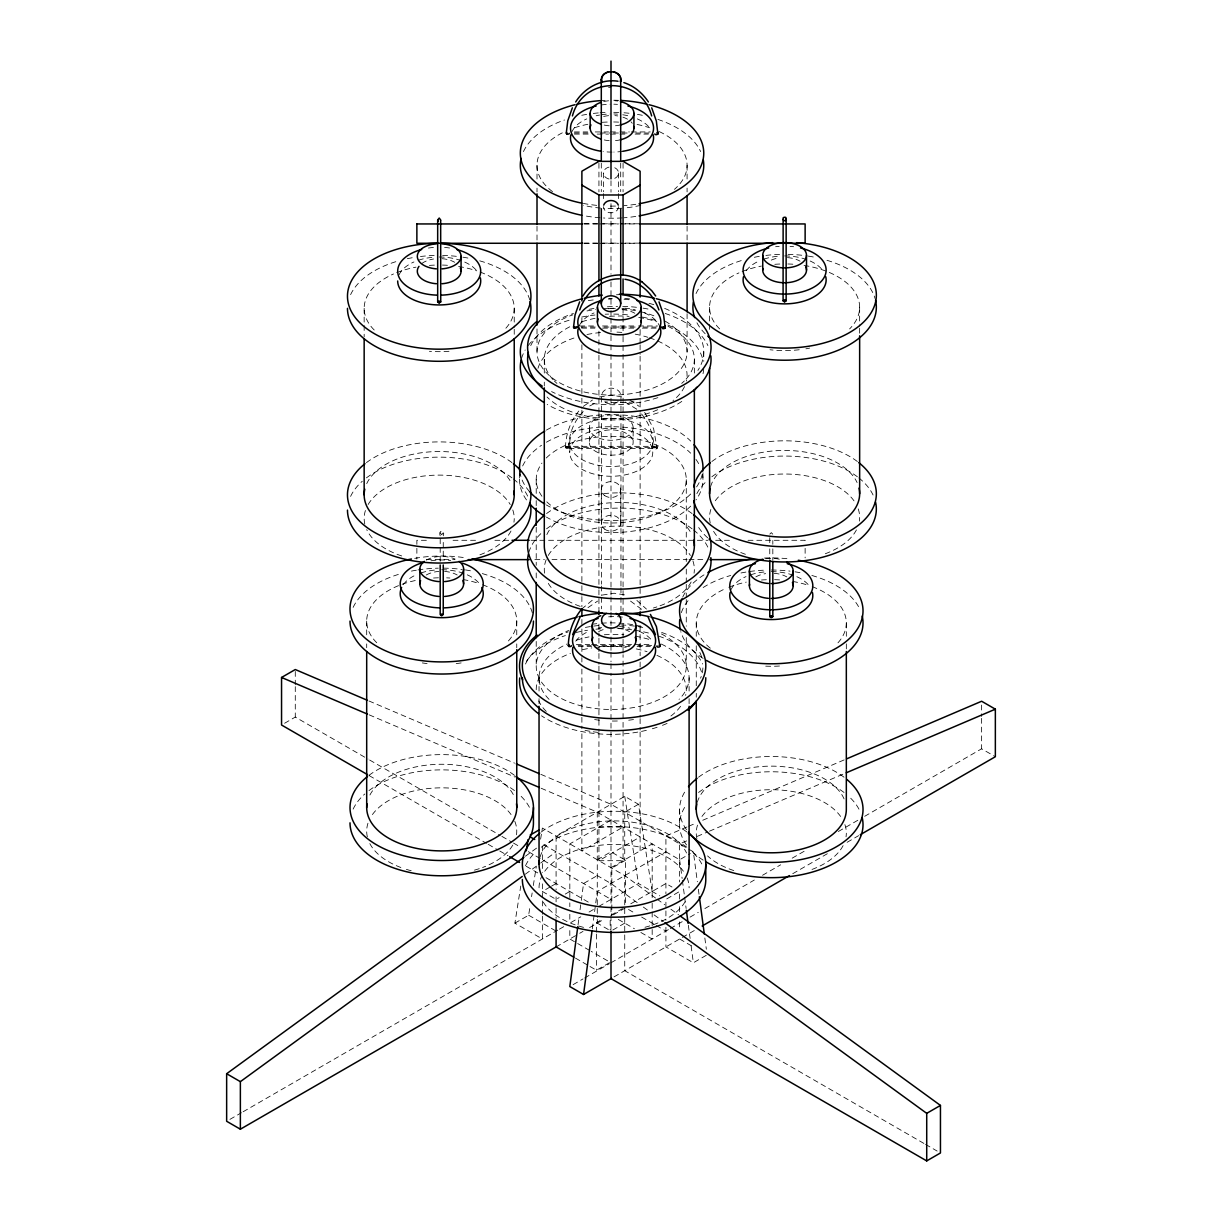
<?xml version="1.0" encoding="UTF-8"?>
<svg xmlns="http://www.w3.org/2000/svg" width="1222" height="1222" viewBox="0 0 1222 1222"><rect width="100%" height="100%" fill="white"/><g stroke="black" fill="none" stroke-linecap="round" stroke-linejoin="round"><path stroke-width="0.75" stroke-dasharray="5 3.75" d="M565.481 447.527C565.755 434.329 570.414 421.208 578.846 411.035M568.52 447.756C568.78 434.177 574.004 420.551 584.101 410.684M440.195 535.801C437.766 529.661 445.679 529.676 443.25 535.801M440.195 532.777L441.722 534.778L443.25 532.777M578.052 924.733L579.06 917.233M580.053 909.748L581.046 902.248M581.305 900.385L583.551 883.521L597.268 875.594M592.288 928.903L597.268 891.449L665.914 851.826M542.369 916.164L542.369 939L514.905 923.145L520.755 886.042M514.905 923.145L528.637 915.217L530.104 905.945M531.555 896.673L532.15 892.961M533.311 885.538L536.229 866.994M540.613 839.178L542.369 828.042L624.732 875.594L655.527 898.017M769.814 534.136L771.296 532.655L772.762 534.167M581.672 609.091L593.907 598.887M583.352 406.376L592.426 400.052M587.965 607.639L597.604 601.102M589.737 405.979L597.451 401.977M525.429 856.225L539.284 846.128M525.292 874.234L539.146 864.153M540.689 863.022L556.086 851.826M284.604 723.256L295.281 717.085L368.005 759.076M652.181 891.449L638.449 804.275L624.732 796.347L556.086 835.97L556.086 889.86M611 820.115L569.819 843.898L569.819 900.95M638.449 804.275L624.732 812.187L624.732 859.738M549.992 887.035L542.369 891.449L556.086 899.377L559.141 897.605M551.519 886.164L556.086 883.521M597.268 859.738L611 851.826L625.557 860.227L625.557 903.975M598.933 732.895L598.933 860.7L640.114 836.933M565.251 894.092L569.819 891.449M611 867.666L652.181 843.898L652.181 899.056M625.557 860.227L611.825 868.139L611.825 915.69M229.935 1119.367L241.467 1112.723M243.117 1111.76L557.736 930.125M559.386 929.163L564.335 926.322M570.918 922.518L580.801 916.806M589.035 912.055L593.984 909.199M598.795 906.418L638.449 883.521L659.804 895.848M541.147 788.236L597.268 812.187L679.631 859.738L690.308 853.582M596.443 932.187L596.443 922.671L602.553 919.143M556.086 946.928L578.052 934.234M579.702 933.287L583.001 931.393M589.584 927.59L603.378 919.616M611 915.217L622.533 908.557M630.766 903.806L665.914 883.521L672.008 887.035M613.352 914.82L625.557 907.778L635.241 913.369M624.732 923.145L611 931.072L611 673.246M589.997 966.495L596.443 970.222L610.175 962.294L591.234 951.358M573.118 984.642L583.001 978.944M584.651 977.982L609.35 963.715M611 962.768L668.648 929.484M670.298 928.537L683.48 920.93M690.063 917.126L698.297 912.36M704.895 908.557L754.31 880.039M762.543 875.273L780.659 864.809M792.192 858.165L805.374 850.558M838.323 831.525L858.088 820.115M864.672 816.311L981.633 748.796L995.35 756.724M614.055 976.867L680.73 938.359M682.38 937.411L695.562 929.805M792.742 873.699L827.34 853.72M847.106 842.309L858.638 835.649M665.914 927.269L665.914 946.928L693.363 962.768L707.095 954.84M686.963 826.989L665.914 835.97L665.914 893.664M688.704 826.24L695.73 823.246M702.742 820.252L844.814 759.626M686.657 840.904L679.631 843.898L679.631 881.933M697.182 836.413L707.691 831.922M709.447 831.174L844.509 773.541M599.422 397.013L611.244 395.18L623.067 397.013M602.247 595.068L614.07 593.235L625.893 595.068M608.495 87.22L611 87.48M574.386 131.945L587.66 131.945M595.251 131.945L608.525 131.945M610.42 131.945L618.011 131.945M619.905 131.945L629.391 131.945M631.285 131.945L650.257 131.945M574.264 133.015L589.187 133.015M600.384 133.015L609.717 133.015M613.444 133.015L628.383 133.015M635.852 133.015L648.913 133.015M574.386 134.084L589.554 134.084M597.146 134.084L608.525 134.084M610.42 134.084L618.011 134.084M619.905 134.084L627.497 134.084M635.089 134.084L648.363 134.084M583.765 223.794L600.674 223.794M602.553 223.794L623.205 223.794M625.084 223.794L640.114 223.794M584.36 223.947L597.68 223.947M599.574 223.947L618.607 223.947M620.516 223.947L637.64 223.947M583.765 243.132L600.674 243.132M602.553 243.132L623.205 243.132M625.084 243.132L640.114 243.132M584.36 243.27L597.68 243.27M599.574 243.27L618.607 243.27M620.516 243.27L637.64 243.27M579.763 325.984L594.931 325.984M602.522 325.984L636.677 325.984M638.571 325.984L657.543 325.984M581.535 327.053L596.473 327.053M603.928 327.053L635.669 327.053M643.123 327.053L656.199 327.053M581.657 328.122L594.931 328.122M602.522 328.122L634.768 328.122M642.36 328.122L657.543 328.122M566 447.405L655.588 447.405M426.386 540.292L416.87 540.292L416.87 544.355M453.041 540.292L477.771 540.292M494.91 540.292L510.124 540.292M531.066 540.292L708.057 540.292M715.68 540.292L730.909 540.292M748.032 540.292L805.13 540.292L805.13 542.507M426.386 559.63L454.935 559.63M534.869 559.63L544.386 559.63M552.008 559.63L687.131 559.63M689.025 559.63L704.254 559.63M576.402 644.391L589.691 644.391M591.585 644.391L633.317 644.391M635.211 644.391L652.288 644.391M578.159 645.46L591.219 645.46M593.082 645.46L630.415 645.46M637.884 645.46L652.808 645.46M578.312 646.53L591.585 646.53M599.177 646.53L629.529 646.53M637.105 646.53L650.394 646.53M598.933 827.08L623.067 827.08L581.886 850.863L581.886 730.114M598.933 860.7L623.067 860.7L623.067 654.687M625.053 401.977L637.349 409.584M368.952 700.97L514.523 763.108M540.842 774.336L611 804.275L687.253 848.297M369.258 714.885L514.829 777.009M688.78 849.183L693.363 851.826L697.35 881.795M369.67 760.038L500.256 835.436M501.906 836.383L511.819 842.111M513.469 843.058L520.083 846.877M528.347 851.658L611 899.377M641.687 917.096L654.61 924.55M656.229 925.482L665.914 931.072M679.631 939L692.553 946.454M369.166 775.603L486.524 843.348M488.174 844.31L498.087 850.038M499.752 850.986L508.016 855.767M526.193 866.261L537.772 872.936M546.035 877.717L589.004 902.523M618.256 919.418L634.417 928.751M640.878 932.478L652.181 939L652.181 900.95M596.443 922.671L609.473 930.186M528.637 915.217L556.086 931.072M589.584 950.411L569.819 939L569.819 929.484M923.908 1143.425L624.732 970.696L624.732 875.594M925.573 1144.388L937.137 1151.063M575.47 958.109L588.378 965.563M630.063 400.052L639.152 406.376M630.537 601.102L642.283 609.824M657.069 899.132L664.768 904.738M670.924 909.229L678.622 914.835M637.181 902.584L611 883.521L542.369 843.898L542.369 872.432M643.337 907.06L647.966 910.421M654.121 914.911L663.363 921.632M636.906 600.445L646.469 609.091M644.636 412.364L653.587 428.555L657.054 448.062A1.528 0.886 -6.6 0 1 654.763 448.993A1.528 0.886 -6.6 0 1 654.763 447.466A1.528 0.886 -6.6 0 1 657.054 448.062M641.565 413.953C649.661 423.881 653.846 435.857 653.999 448.291M624.732 796.347L638.449 883.521M698.358 889.28L699.106 894.901M704.834 937.992L706.347 949.219M679.631 859.738L682.136 878.481M682.38 880.344L684.381 895.329M684.625 897.208L686.122 908.45M688.368 925.314L690.109 938.42M691.117 945.92L693.363 962.768M981.633 705.048L981.633 716.459M981.633 718.353L981.633 748.796M859.646 307.257L859.646 326.289M859.646 328.199L859.646 333.911M846.327 622.96L846.327 636.28M846.327 643.902L846.327 649.6M805.13 548.327L805.13 557.889M772.823 540.475L772.823 544.264M772.823 548.892L772.823 560.287M769.768 537.68L769.768 544.264M769.768 548.892L769.768 559.019M709.585 307.257L709.585 322.486M709.585 324.395L709.585 330.108M703.75 351.783L703.75 361.3M702.956 472.746L702.956 479.666M696.265 622.96L696.265 636.28M696.265 645.796L696.265 685.771M696.265 693.378L696.265 697.182M694.356 359.314L694.356 374.528M689.101 677.721L689.101 691.041M689.101 698.648L689.101 704.361M687.085 165.276L687.085 180.505M687.085 188.112L687.085 191.915M687.085 226.177L687.085 241.406M687.085 313.718L687.085 351.783M686.275 479.666L686.275 561.494M686.275 569.116L686.275 582.436M686.275 584.33L686.275 597.665M686.275 599.559L686.275 626.199M686.275 637.624L686.275 666.173M679.585 809.468L679.585 824.713M679.631 899.056L679.631 891.449L665.914 899.377L665.914 920.288M679.631 906.663L679.631 914.27M679.631 921.877L679.631 929.484M652.762 442.532A41.517 23.966 0 0 1 590.486 463.275A41.517 23.966 0 0 1 590.486 421.773A41.517 23.966 0 0 1 652.762 442.532L652.762 452.293A41.517 23.966 0 0 1 590.486 473.051A41.517 23.966 0 0 1 590.486 431.534A41.517 23.966 0 0 1 652.762 452.293M640.114 329.528L640.114 343.458M640.114 344.787L640.114 354.334M640.114 356.244L640.114 400.113M640.114 402.023L640.114 412.135M640.114 413.464L640.114 598.49M640.114 600.399L640.114 609.931M640.114 625.771L640.114 655.71M640.114 662.019L640.114 669.641M640.114 671.55L640.114 717.329M640.114 718.658L640.114 730.114M640.114 732.024L640.114 850.863M633.133 427.654A21.874 12.632 0 0 1 600.308 438.591A21.874 12.632 0 0 1 600.308 416.717A21.874 12.632 0 0 1 633.133 427.654L633.133 442.532A21.874 12.632 0 0 1 600.308 453.469A21.874 12.632 0 0 1 600.308 431.58A21.874 12.632 0 0 1 633.133 442.532M623.067 163.274L623.067 191.885M623.067 308.234L623.067 336.142M623.067 336.844L623.067 611.535M623.067 624.167L623.067 638.235M623.067 639.427L623.067 653.495M620.959 586.025L620.959 396.065A9.7 7.928 0 0 0 611.244 388.138A9.7 7.928 0 0 0 601.545 396.065L601.545 584.116M620.959 587.919L620.959 595.526M620.959 597.421L620.959 610.725M620.7 163.137L620.7 191.64M620.7 489.258L620.7 522.879M618.867 326.167L618.867 327.924M618.546 173.066L618.546 191.747M618.546 193.611L618.546 199.217M613.612 644.59L613.612 646.346M611 180.734L611 192.175M611 203.631L611 274.263M611 281.9L611 308.631M611 310.541L611 316.269M611 318.178L611 342.985M611 344.894L611 352.532M611 354.441L611 396.447M611 398.357L611 594.977M611 596.886L611 610.252M611 612.161L611 625.527M611 627.436L611 635.073M611 636.983L611 650.348M611 652.258L611 661.789M611 663.699L611 671.336M610.786 446.534L610.786 448.291M610.175 920.456L610.175 929.957M609.045 167.109A7.546 6.156 0 0 0 603.454 173.066L603.454 191.747M603.454 193.611L603.454 199.217M601.545 586.025L601.545 595.526M601.545 597.421L601.545 608.816M601.3 163.137L601.3 191.64M601.3 489.869L601.3 523.49M598.933 163.274L598.933 191.885M598.933 331.131L598.933 354.013M598.933 355.22L598.933 412.44M598.933 413.158L598.933 588.637M598.933 589.844L598.933 609.625M598.933 624.167L598.933 636.326M598.933 638.235L598.933 651.586M598.933 653.495L598.933 664.233M598.933 666.143L598.933 719.544M598.933 720.262L598.933 731.703M597.268 812.187L597.268 917.432M597.268 919.341L597.268 923.145M596.443 934.082L596.443 970.222M589.371 427.654L589.371 442.532M581.886 318.087L581.886 327.618M581.886 344.787L581.886 396.875M581.886 398.204L581.886 408.316M581.886 410.225L581.886 585.139M581.886 585.72L581.886 595.251M581.886 596.58L581.886 606.692M581.886 619.478L581.886 627.68M581.886 629.009L581.886 656.29M581.886 657.619L581.886 662.019M581.886 669.076L581.886 715.42M581.886 717.329L581.886 728.77M569.727 442.532L569.727 452.293M569.819 902.859L569.819 906.663M569.819 914.27L569.819 921.877M556.086 896.841L556.086 906.984M556.086 908.252L556.086 918.394M544.294 359.314L544.294 374.528M544.294 382.15L544.294 385.953M542.369 883.842L542.369 899.056M542.369 900.95L542.369 914.27M539.039 677.721L539.039 691.041M539.039 698.648L539.039 704.361M537.008 165.276L537.008 180.505M537.008 188.112L537.008 191.915M537.008 226.177L537.008 241.406M537.008 328.947L537.008 351.783M536.214 479.666L536.214 498.698M536.214 500.608L536.214 506.305M536.214 527.247L536.214 565.312M536.214 572.919L536.214 578.632M536.214 641.428L536.214 666.173M519.533 472.746L519.533 479.666M516.753 621.082L516.753 636.295M516.753 643.918L516.753 647.721M514.233 308.341L514.233 327.374M514.233 329.283L514.233 336.89M443.25 542.385L443.25 558.637M440.195 538.719L440.195 563.342M416.87 548.327L416.87 559.065M366.692 621.082L366.692 636.295M366.692 643.918L366.692 647.721M364.156 308.341L364.156 323.57M364.156 325.48L364.156 336.89M295.281 671.443L295.281 684.763M295.281 686.657L295.281 717.085M618.118 401.656A9.7 7.928 0 0 1 604.386 401.656M618.546 206.686A7.546 6.156 0 0 1 611 212.857A7.546 6.156 0 0 1 603.454 206.686M614.773 167.72A7.546 6.156 0 0 1 614.773 178.397M609.045 179.023A7.546 6.156 0 0 1 603.454 173.066M514.798 821.321A75.031 43.32 0 0 1 516.478 834.932M512.782 845.089A75.031 43.32 0 0 1 482.598 867.498M479.238 868.674A75.031 43.32 0 0 1 472.242 870.736M411.203 870.736A75.031 43.32 0 0 1 404.207 868.674M400.862 867.498A75.031 43.32 0 0 1 369.243 842.37M367.333 836.81A75.031 43.32 0 0 1 368.127 822.712M372.405 814.585A75.031 43.32 0 0 1 441.722 787.839A75.031 43.32 0 0 1 511.056 814.585M482.598 584.742A75.031 43.32 0 0 1 506.702 642.741M461.152 662.92A75.031 43.32 0 0 1 454.752 663.745M427.089 663.561A75.031 43.32 0 0 1 422.308 662.92M376.743 642.741A75.031 43.32 0 0 1 416.671 580.236M433.55 578.021A75.031 43.32 0 0 1 438.454 577.792M446.641 577.853A75.031 43.32 0 0 1 449.895 578.021M463.031 579.534A75.031 43.32 0 0 1 479.238 583.566M369.915 795.003A75.031 43.32 0 0 1 442.96 764.269A75.031 43.32 0 0 1 514.202 796.362M353.143 809.117A91.711 52.943 0 0 1 364.813 793.979M368.968 790.588A91.711 52.943 0 0 1 514.493 790.588M521.152 796.347A91.711 52.943 0 0 1 530.317 809.117M353.143 607.38A91.711 52.943 0 0 1 399.38 574.111M411.432 571.102A91.711 52.943 0 0 1 416.335 570.2M417.985 569.926A91.711 52.943 0 0 1 438.301 568.169M443.433 568.138A91.711 52.943 0 0 1 462.13 569.452M465.46 569.926A91.711 52.943 0 0 1 472.013 571.102M482.293 573.592A91.711 52.943 0 0 1 532.655 614.162M403.367 584.544A41.517 23.966 0 0 1 416.458 574.691M420.964 572.95A41.517 23.966 0 0 1 436.315 569.941M441.722 569.742A41.517 23.966 0 0 1 480.078 584.544M368.968 775.344A91.711 52.943 0 0 1 514.493 775.344M426.249 574.997A21.874 12.632 0 0 1 438.866 571.407M444.579 571.407A21.874 12.632 0 0 1 457.196 574.997M426.249 560.134A21.874 12.632 0 0 1 455.042 559.034M430.984 560.791A41.517 23.966 0 0 1 450.719 560.531M414.701 558.362A91.711 52.943 0 0 1 463.81 557.568M843.104 845.624A75.031 43.32 0 0 1 808.811 870.568M733.78 870.568A75.031 43.32 0 0 1 727.182 868.094M725.608 867.406A75.031 43.32 0 0 1 707.569 855.919M696.907 838.704A75.031 43.32 0 0 1 698.22 823.2M701.963 816.464A75.031 43.32 0 0 1 771.296 789.718A75.031 43.32 0 0 1 840.614 816.464M844.891 824.59A75.031 43.32 0 0 1 846.036 836.826M703.139 860.135A91.711 52.943 0 0 1 691.866 851.184M686.565 844.967A91.711 52.943 0 0 1 686.565 804.443M698.526 792.482A91.711 52.943 0 0 1 844.051 792.482M850.726 798.241A91.711 52.943 0 0 1 859.876 811.011M686.565 829.723A91.711 52.943 0 0 1 686.565 789.198M698.526 777.223A91.711 52.943 0 0 1 844.051 777.223M703.139 658.398A91.711 52.943 0 0 1 680.807 631.591M681.341 612.634A91.711 52.943 0 0 1 689.575 598.917M703.139 587.538A91.711 52.943 0 0 1 730.725 575.47M741.006 572.981A91.711 52.943 0 0 1 766.148 570.094M771.296 570.017A91.711 52.943 0 0 1 790.023 571.132M795.033 571.82A91.711 52.943 0 0 1 801.586 572.981M811.851 575.47A91.711 52.943 0 0 1 859.876 609.259M812.156 586.636A75.031 43.32 0 0 1 836.276 644.62M779.468 666.021A75.031 43.32 0 0 1 763.124 666.021M710.303 648.195A75.031 43.32 0 0 1 725.608 588.592M728.786 587.263A75.031 43.32 0 0 1 746.245 582.13M761.505 580.007A75.031 43.32 0 0 1 766.377 579.732M774.565 579.686A75.031 43.32 0 0 1 781.087 580.007M792.604 581.428A75.031 43.32 0 0 1 808.811 585.445M697.258 802.411A75.031 43.32 0 0 1 770.059 766.148A75.031 43.32 0 0 1 844.891 801.006M731.199 589.386A41.517 23.966 0 0 1 746.016 576.585M750.537 574.844A41.517 23.966 0 0 1 765.873 571.835M771.296 571.621A41.517 23.966 0 0 1 809.651 586.423M755.822 576.891A21.874 12.632 0 0 1 765.629 573.622M774.152 573.301A21.874 12.632 0 0 1 786.769 576.891M765.629 558.744A21.874 12.632 0 0 1 779.667 559.279M682.701 597.13A91.711 52.943 0 0 1 706.438 573.393M764.437 558.042A91.711 52.943 0 0 1 790.023 559.004M685.13 901.729A75.031 43.32 0 0 1 644.59 927.376M583.551 927.376A75.031 43.32 0 0 1 543.026 901.729M539.039 887.798A75.031 43.32 0 0 1 541.59 876.586M544.752 871.225A75.031 43.32 0 0 1 614.07 844.478A75.031 43.32 0 0 1 683.388 871.225M687.146 877.961A75.031 43.32 0 0 1 689.101 887.798M525.491 865.756A91.711 52.943 0 0 1 534.64 852.987M541.315 847.228A91.711 52.943 0 0 1 686.84 847.228M693.5 852.987A91.711 52.943 0 0 1 702.665 865.756M541.315 831.983A91.711 52.943 0 0 1 686.84 831.983M525.491 664.02A91.711 52.943 0 0 1 568.215 631.866M585.399 627.421A91.711 52.943 0 0 1 590.333 626.581M593.663 626.092A91.711 52.943 0 0 1 600.399 625.359M620.929 624.916A91.711 52.943 0 0 1 634.478 626.092M637.808 626.581A91.711 52.943 0 0 1 642.741 627.421M661.652 632.446A91.711 52.943 0 0 1 702.665 664.02M608.648 616.82A41.517 23.966 0 0 1 624.824 617.431M540.032 857.172A75.031 43.32 0 0 1 610.389 820.955A75.031 43.32 0 0 1 686.55 853.002M661.285 644.055A75.031 43.32 0 0 1 679.05 699.381M633.485 719.559A75.031 43.32 0 0 1 628.704 720.201M617.339 720.995A75.031 43.32 0 0 1 610.801 720.995M599.437 720.201A75.031 43.32 0 0 1 594.656 719.559M549.09 699.381A75.031 43.32 0 0 1 566.855 644.055M576.555 640.206A75.031 43.32 0 0 1 589.019 636.891M604.279 634.768A75.031 43.32 0 0 1 623.862 634.768M635.379 636.188A75.031 43.32 0 0 1 651.586 640.206M575.715 641.183A41.517 23.966 0 0 1 588.805 631.331M598.184 628.2A41.517 23.966 0 0 1 601.591 627.497M619.493 626.581A41.517 23.966 0 0 1 629.956 628.2M639.35 631.331A41.517 23.966 0 0 1 652.426 641.183M598.597 631.652A21.874 12.632 0 0 1 603.133 629.635M616.927 628.047A21.874 12.632 0 0 1 629.544 631.652M680.578 706.331A75.031 43.32 0 0 1 670.771 716.123M598.215 732.406A75.031 43.32 0 0 1 591.83 731.596M589.936 731.291A75.031 43.32 0 0 1 584.36 730.191M546.265 711.403A75.031 43.32 0 0 1 538.765 700.954M536.214 689.743A75.031 43.32 0 0 1 570.384 653.419M582.527 649.722A75.031 43.32 0 0 1 591.83 647.904M595.007 647.461A75.031 43.32 0 0 1 629.086 647.675M636.295 648.913A75.031 43.32 0 0 1 647.049 651.677M656.932 655.374A75.031 43.32 0 0 1 685.634 695.41M667.075 723.424A91.711 52.943 0 0 1 660.522 726.067M657.1 727.273A91.711 52.943 0 0 1 650.012 729.412M646.346 730.328A91.711 52.943 0 0 1 541.514 715.802M526.514 661.148A91.711 52.943 0 0 1 565.389 635.562M576.158 632.492A91.711 52.943 0 0 1 587.507 630.262M595.893 629.208A91.711 52.943 0 0 1 602.675 628.688M618.103 628.612A91.711 52.943 0 0 1 631.652 629.788M634.982 630.262A91.711 52.943 0 0 1 650.012 633.424M658.826 636.143A91.711 52.943 0 0 1 702.176 674.498M702.513 474.472A91.711 52.943 0 0 1 695.975 499.935M690.674 506.137A91.711 52.943 0 0 1 546.402 517.105M526.514 499.935A91.711 52.943 0 0 1 520.312 472.761M522.665 465.964A91.711 52.943 0 0 1 541.514 445.282M546.402 442.227A91.711 52.943 0 0 1 690.674 453.194M695.975 459.411A91.711 52.943 0 0 1 699.839 465.964M661.453 633.974A75.031 43.32 0 0 1 662.904 697.594A75.031 43.32 0 0 1 552.94 693.424A75.031 43.32 0 0 1 568.749 630.46M591.83 624.32A75.031 43.32 0 0 1 598.215 623.51M601.453 623.22A75.031 43.32 0 0 1 643.551 627.069M546.265 458.006A75.031 43.32 0 0 1 659.483 446.488A75.031 43.32 0 0 1 659.483 512.858A75.031 43.32 0 0 1 546.265 501.326M541.926 496.239A75.031 43.32 0 0 1 541.926 463.092M702.176 474.457A91.711 52.943 0 0 1 695.975 487.807M690.674 494.024A91.711 52.943 0 0 1 546.402 504.992M529.538 491.58A91.711 52.943 0 0 1 520.312 474.457M546.402 430.098A91.711 52.943 0 0 1 690.674 441.066M702.91 667.899A91.711 52.943 0 0 1 700.573 678.195M699.839 652.456A91.711 52.943 0 0 1 702.176 659.254M692.92 560.944A75.031 43.32 0 0 1 694.065 573.164M691.133 581.962A75.031 43.32 0 0 1 658.521 606.326M656.84 606.906A75.031 43.32 0 0 1 653.388 607.991M580.114 606.326A75.031 43.32 0 0 1 547.517 581.962M544.569 573.164A75.031 43.32 0 0 1 546.845 558.179M548.266 555.46A75.031 43.32 0 0 1 619.325 526.071A75.031 43.32 0 0 1 690.369 555.46M528.836 552.436A91.711 52.943 0 0 1 542.4 532.212M546.555 528.821A91.711 52.943 0 0 1 692.08 528.821M693.516 529.936A91.711 52.943 0 0 1 707.905 547.349M616.468 294.777A21.874 12.632 0 0 1 619.325 294.655M546.555 513.576A91.711 52.943 0 0 1 692.08 513.576M530.73 345.597A91.711 52.943 0 0 1 573.469 313.458M589.035 309.334A91.711 52.943 0 0 1 595.588 308.158M607.349 306.814A91.711 52.943 0 0 1 617.614 306.371M622.746 306.401A91.711 52.943 0 0 1 638.052 307.47M643.062 308.158A91.711 52.943 0 0 1 649.615 309.334M665.18 313.458A91.711 52.943 0 0 1 707.905 345.597M546.845 534.594A75.031 43.32 0 0 1 619.325 502.486A75.031 43.32 0 0 1 691.805 534.594M668.052 326.366A75.031 43.32 0 0 1 685.496 379.737M684.305 380.974A75.031 43.32 0 0 1 681.708 383.372M633.958 401.794A75.031 43.32 0 0 1 604.691 401.794M556.927 383.372A75.031 43.32 0 0 1 554.345 380.974M553.154 379.737A75.031 43.32 0 0 1 570.598 326.366M581.809 321.798A75.031 43.32 0 0 1 596.137 318.102M609.534 316.361A75.031 43.32 0 0 1 629.116 316.361M638.739 317.46A75.031 43.32 0 0 1 656.84 321.798M579.228 325.739A41.517 23.966 0 0 1 594.045 312.924M608.571 308.784A41.517 23.966 0 0 1 613.902 308.173M624.748 308.173A41.517 23.966 0 0 1 635.211 309.792M644.59 312.924A41.517 23.966 0 0 1 659.422 325.739M608.571 299.008A41.517 23.966 0 0 1 612.115 298.565M624.748 298.397A41.517 23.966 0 0 1 630.063 299.008M622.181 309.64A21.874 12.632 0 0 1 634.798 313.229M657.726 340.984A75.031 43.32 0 0 1 686.428 381.004M684.519 386.564A75.031 43.32 0 0 1 673.032 400.587M657.726 409.721A75.031 43.32 0 0 1 547.059 397.013M538.016 368.296A75.031 43.32 0 0 1 574.523 337.837M586.988 334.523A75.031 43.32 0 0 1 600.628 332.537M616.957 332.124A75.031 43.32 0 0 1 621.83 332.415M635.226 334.156A75.031 43.32 0 0 1 647.843 337.287M649.554 337.837A75.031 43.32 0 0 1 654.549 339.655M703.704 368.754A91.711 52.943 0 0 1 702.971 373.932M681.784 401.412A91.711 52.943 0 0 1 547.196 404.467M521.55 358.397A91.711 52.943 0 0 1 525.2 349.996M528.255 345.49A91.711 52.943 0 0 1 571.484 319.538M581.748 317.048A91.711 52.943 0 0 1 594.992 315.001M605.196 314.222A91.711 52.943 0 0 1 608.617 314.115M613.75 314.085A91.711 52.943 0 0 1 629.086 315.001M642.329 317.048A91.711 52.943 0 0 1 657.894 321.172M667.869 325.021A91.711 52.943 0 0 1 702.971 360.108M664.646 308.402A91.711 52.943 0 0 1 697.884 370.434M657.894 397.639A91.711 52.943 0 0 1 551.565 391.59M588.301 300.627A91.711 52.943 0 0 1 594.992 299.741M608.617 298.855A91.711 52.943 0 0 1 612.039 298.825M624.014 299.283A91.711 52.943 0 0 1 632.461 300.154M648.974 303.316A91.711 52.943 0 0 1 654.396 304.813M635.776 216.416A91.711 52.943 0 0 1 624.014 217.776M622.319 217.898A91.711 52.943 0 0 1 603.485 217.99M600.078 217.776A91.711 52.943 0 0 1 583.383 215.576M523.459 151.574A91.711 52.943 0 0 1 564.472 120M581.748 115.296A91.711 52.943 0 0 1 588.301 114.135M593.312 113.447A91.711 52.943 0 0 1 598.383 112.913M600.078 112.775A91.711 52.943 0 0 1 608.617 112.363M613.75 112.332A91.711 52.943 0 0 1 618.897 112.47M624.014 112.775A91.711 52.943 0 0 1 630.781 113.447M637.426 114.394A91.711 52.943 0 0 1 642.329 115.296M657.894 119.42A91.711 52.943 0 0 1 700.634 151.574M571.942 131.701A41.517 23.966 0 0 1 586.774 118.885M596.153 115.769A41.517 23.966 0 0 1 599.559 115.051M601.3 114.761A41.517 23.966 0 0 1 610.236 113.967M613.856 113.967A41.517 23.966 0 0 1 617.461 114.15M622.792 114.761A41.517 23.966 0 0 1 627.925 115.769M637.319 118.885A41.517 23.966 0 0 1 650.394 128.738M622.792 151.284A41.517 23.966 0 0 1 613.856 152.078M612.039 152.108A41.517 23.966 0 0 1 603.057 151.528M601.3 104.985A41.517 23.966 0 0 1 610.236 104.191M613.856 104.191A41.517 23.966 0 0 1 617.461 104.374M665.104 321.142A75.031 43.32 0 0 1 660.766 384.716A75.031 43.32 0 0 1 551.336 377.231A75.031 43.32 0 0 1 572.843 314.833M586.988 310.938A75.031 43.32 0 0 1 595.801 309.487M603.867 308.708A75.031 43.32 0 0 1 615.308 308.494M621.83 308.83A75.031 43.32 0 0 1 637.09 310.938M640.756 311.747A75.031 43.32 0 0 1 656.153 316.727M659.269 131.609A75.031 43.32 0 0 1 674.437 189.349M640.756 205.296A75.031 43.32 0 0 1 625.068 207.939M621.83 208.229A75.031 43.32 0 0 1 603.867 208.336M600.628 208.091A75.031 43.32 0 0 1 583.322 205.296M552.512 191.655A75.031 43.32 0 0 1 563.311 132.327M574.523 127.76A75.031 43.32 0 0 1 588.851 124.079M602.247 122.322A75.031 43.32 0 0 1 608.77 122.001M613.673 121.971A75.031 43.32 0 0 1 618.592 122.124M637.09 124.445A75.031 43.32 0 0 1 649.554 127.76M620.409 139.797A21.874 12.632 0 0 1 614.895 140.652M609.182 140.652A21.874 12.632 0 0 1 603.668 139.797M603.668 116.457A21.874 12.632 0 0 1 609.182 115.616M614.895 115.616A21.874 12.632 0 0 1 617.706 115.937M622.976 117.19A21.874 12.632 0 0 1 627.512 119.206M630.995 121.818A21.874 12.632 0 0 1 632.263 123.3M635.776 204.303A91.711 52.943 0 0 1 624.014 205.647M615.476 206.075A91.711 52.943 0 0 1 606.906 206.029M596.687 205.357A91.711 52.943 0 0 1 583.383 203.448M600.078 100.662A91.711 52.943 0 0 1 608.617 100.235M613.75 100.219A91.711 52.943 0 0 1 618.897 100.357M620.409 124.934A21.874 12.632 0 0 1 612.039 125.897M609.182 125.79A21.874 12.632 0 0 1 603.668 124.934M603.668 101.594A21.874 12.632 0 0 1 609.182 100.739M614.895 100.739A21.874 12.632 0 0 1 617.706 101.059M856.423 529.92A75.031 43.32 0 0 1 823.827 554.284M745.42 554.284A75.031 43.32 0 0 1 712.136 528.561M710.226 523.001A75.031 43.32 0 0 1 711.021 508.887M715.298 500.76A75.031 43.32 0 0 1 787.075 474.044A75.031 43.32 0 0 1 855.675 503.418M858.211 508.887A75.031 43.32 0 0 1 859.372 521.122M804.045 265.418A75.031 43.32 0 0 1 849.596 328.917M809.667 348.102A75.031 43.32 0 0 1 805.924 348.805M799.249 349.752A75.031 43.32 0 0 1 769.982 349.752M719.636 328.917A75.031 43.32 0 0 1 738.943 272.888M742.121 271.559A75.031 43.32 0 0 1 761.428 266.06M774.824 264.319A75.031 43.32 0 0 1 781.347 263.983M787.885 263.983A75.031 43.32 0 0 1 794.407 264.319M707.706 537.848A91.711 52.943 0 0 1 696.846 524.375M696.846 493.642A91.711 52.943 0 0 1 707.706 480.17M711.861 476.779A91.711 52.943 0 0 1 857.386 476.779M858.806 477.878A91.711 52.943 0 0 1 873.211 495.307M705.186 333.743A91.711 52.943 0 0 1 696.036 320.974M696.036 293.555A91.711 52.943 0 0 1 744.061 259.767M754.325 257.292A91.711 52.943 0 0 1 760.878 256.116M765.889 255.429A91.711 52.943 0 0 1 781.194 254.344M788.037 254.344A91.711 52.943 0 0 1 803.358 255.429M808.353 256.116A91.711 52.943 0 0 1 814.906 257.292M826.973 260.301A91.711 52.943 0 0 1 875.105 298.642M710.578 486.707A75.031 43.32 0 0 1 780.934 450.49A75.031 43.32 0 0 1 857.096 482.553M746.26 270.719A41.517 23.966 0 0 1 759.351 260.882M763.857 259.14A41.517 23.966 0 0 1 779.193 256.131M784.616 255.933A41.517 23.966 0 0 1 822.971 270.719M711.861 461.534A91.711 52.943 0 0 1 857.386 461.534M771.296 260.103A21.874 12.632 0 0 1 778.949 257.918M787.472 257.598A21.874 12.632 0 0 1 800.089 261.187M775.634 246.722A41.517 23.966 0 0 1 779.193 246.355M790.038 246.355A41.517 23.966 0 0 1 793.597 246.722M510.995 531.005A75.031 43.32 0 0 1 476.717 555.949M401.687 555.949A75.031 43.32 0 0 1 366.722 529.645M364.798 524.085A75.031 43.32 0 0 1 365.607 509.971M368.143 504.503A75.031 43.32 0 0 1 439.202 475.114A75.031 43.32 0 0 1 510.246 504.503M512.782 509.971A75.031 43.32 0 0 1 513.943 522.206M480.063 272.017A75.031 43.32 0 0 1 504.182 330.001M448.993 351.294A75.031 43.32 0 0 1 429.396 351.294M374.222 330.001A75.031 43.32 0 0 1 393.515 273.972M396.692 272.643A75.031 43.32 0 0 1 416.015 267.144M429.396 265.403A75.031 43.32 0 0 1 435.918 265.067M442.471 265.067A75.031 43.32 0 0 1 448.993 265.403M458.617 266.503A75.031 43.32 0 0 1 476.717 270.826M366.722 483.637A75.031 43.32 0 0 1 439.202 451.529A75.031 43.32 0 0 1 511.667 483.637M350.607 496.392A91.711 52.943 0 0 1 362.277 481.254M366.432 477.863A91.711 52.943 0 0 1 511.957 477.863M513.393 478.963A91.711 52.943 0 0 1 527.782 496.392M350.607 294.639A91.711 52.943 0 0 1 398.632 260.851M407.293 258.697A91.711 52.943 0 0 1 415.465 257.2M420.46 256.513A91.711 52.943 0 0 1 435.765 255.429M442.624 255.429A91.711 52.943 0 0 1 457.929 256.513M462.939 257.2A91.711 52.943 0 0 1 471.096 258.697M479.757 260.851A91.711 52.943 0 0 1 529.691 299.726M399.09 274.767A41.517 23.966 0 0 1 413.922 261.966M418.443 260.225A41.517 23.966 0 0 1 433.779 257.216M439.202 257.002A41.517 23.966 0 0 1 477.558 271.803M366.432 462.619A91.711 52.943 0 0 1 511.957 462.619M421.834 263.509A21.874 12.632 0 0 1 433.535 259.003M442.058 258.682A21.874 12.632 0 0 1 454.66 262.272M428.448 248.051A41.517 23.966 0 0 1 433.779 247.44M444.609 247.44A41.517 23.966 0 0 1 449.94 248.051M657.054 446.336L566 446.336L566 448.489L657.054 448.489L657.054 446.336M604.401 529.004A9.7 7.928 0 0 0 620.471 524.941A9.7 7.928 0 0 0 608.128 515.623A9.7 7.928 0 0 0 604.401 529.004M604.401 495.384A9.7 7.928 0 0 0 620.471 491.32A9.7 7.928 0 0 0 608.128 481.987A9.7 7.928 0 0 0 604.401 495.384M565.923 448.184A1.528 0.886 6.6 0 0 568.474 447.985A1.528 0.886 6.6 0 0 566.611 446.748A1.528 0.886 6.6 0 0 565.923 448.184"/><path stroke-width="1.5" d="M566.275 133.122L567.772 120.841L572.354 107.826M573.546 327.16L575.058 314.879L579.64 301.849M568.306 645.567C568.581 632.385 573.24 619.264 581.672 609.091M437.675 220.067L439.202 218.035L440.73 220.067M440.668 220.556L440.73 301.865L439.202 302.628L437.675 301.865L437.675 220.036L438.118 221.472M783.134 218.463L783.088 300.78L784.616 301.544L786.143 300.78L786.143 218.967C786.586 215.209 781.897 218.723 783.531 217.562M786.143 218.982L785.013 220.892M577.807 926.597L569.819 986.551L583.551 994.479L611.55 978.303M583.551 994.479L592.028 930.782M526.3 850.802L528.057 839.682M437.675 301.865L438.438 301.208M443.25 564.976L443.25 614.59L441.325 615.338L440.638 614.055M783.088 300.78L783.852 300.123M772.823 561.921L772.823 616.484C772.457 618.118 768.256 616.85 770.532 615.827M572.66 634.646L580.053 616.973M572.431 115.937C582.986 75.565 641.092 75.565 651.647 115.937M579.717 309.976C585.353 293.127 600.903 278.769 619.325 278.83M575.684 101.945C584.513 87.938 601.27 78.559 618.011 81.248M582.97 295.984C594.61 276.111 623.006 267.939 642.161 282.038M556.636 946.607L240.367 1129.204L226.65 1121.277L226.65 1073.726L523.887 857.34M240.367 1129.204L240.367 1081.653L522.206 876.48M581.886 185.133L598.933 194.985L623.067 194.985L640.114 185.133M367.517 774.641L281.549 725.013L281.549 677.462L295.281 669.534L367.196 700.221M530.165 835.084L539.314 829.799M702.146 926.001L789.443 875.594M860.273 834.702L995.35 756.724L995.35 709.172L981.633 701.245L846.571 758.877M940.451 1105.421L940.451 1152.972L926.719 1160.9L926.719 1113.349L940.451 1105.421L680.165 915.95M846.266 772.793L995.35 709.172M601.621 81.614A9.7 7.928 0 0 1 608.495 71.899L613.765 71.899A9.7 7.928 0 0 1 620.623 81.614M416.87 223.947L582.451 223.947M639.549 223.947L805.13 223.947L805.13 243.27L639.549 243.27M582.451 243.27L416.87 243.27L416.87 223.794M574.065 327.053L577.807 327.053M659.926 327.053L663.653 327.053M512.033 540.292L529.157 540.292M468.255 559.63L529.157 559.63M709.967 559.63L763.261 559.63M785.013 300.047L786.143 300.78M771.693 615.751L772.823 616.484M624.946 279.258C641.092 281.793 653.755 294.93 658.933 309.976M439.966 301.208L440.73 301.865M623.862 82.622C634.05 85.891 642.558 93.116 648.393 101.945M516.28 763.857L539.085 773.587M281.549 677.462L367.501 714.137M516.585 777.757L539.391 787.487M530.165 836.856L534.747 839.483M509.666 856.714L519.579 862.442M573.851 957.177L556.086 946.928L556.086 920.288M926.719 1160.9L611 978.623L611 931.072M226.65 1073.726L240.367 1081.653M664.905 922.763L926.719 1113.349M642.237 282.083L651.723 290.668L655.679 295.984M783.852 220.693L783.134 219.502M650.425 614.391L656.413 626.596L659.88 646.102M648.088 616.973L655.481 634.646M651.723 107.826L656.351 121.054L657.848 133.656M659.009 301.849L663.638 315.093L665.119 327.695M699.351 896.78L704.346 934.234M686.367 910.314L688.123 923.435M859.646 335.806L859.646 493.764M846.327 651.509L846.327 809.468A75.031 43.32 0 0 1 766.377 852.696A75.031 43.32 0 0 1 696.907 803.801M806.505 255.245A21.874 12.632 0 0 1 773.679 266.197A21.874 12.632 0 0 1 773.679 244.308A21.874 12.632 0 0 1 806.505 255.245L806.505 270.123M793.17 570.949L793.17 585.827M769.768 560.287L769.768 616.484M762.742 255.245L762.742 270.123M749.407 570.949L749.407 585.827M709.585 368.158L709.585 493.764M705.781 864.214L705.781 879.473A91.711 52.943 0 0 1 614.07 932.417A91.711 52.943 0 0 1 522.359 879.473M696.265 700.985L696.265 809.468M694.356 389.757L694.356 545.806M689.101 706.27L689.101 864.214M687.085 195.719L687.085 224.268M687.085 243.3L687.085 311.809M665.119 325.984L665.119 328.122M659.88 644.391L659.88 646.53M657.848 131.945L657.848 134.084M641.199 307.287L641.199 322.165M640.114 297.099L640.114 171.202L623.067 161.365L598.933 161.365L581.886 171.202L581.886 300.918M640.114 611.84L640.114 615.659M635.959 625.71L635.959 640.572M620.409 101.594A21.874 12.632 0 0 1 633.928 113.264L633.928 128.127M623.067 194.985L623.067 275.103M623.067 278.921L623.067 294.181M620.7 79.567L620.7 161.243M620.7 208.733L620.7 303.713A9.7 7.928 0 0 1 606.143 310.587A9.7 7.928 0 0 1 606.143 296.854A9.7 7.928 0 0 1 620.7 303.713M611 61.1L611 178.824M601.3 79.567L601.3 161.243A41.517 23.966 0 0 1 570.888 134.771M601.3 208.733L601.3 303.713M598.933 194.985L598.933 280.816M598.933 284.634L598.933 296.075M598.933 610.817L598.933 614.635M597.436 307.287L597.436 322.165M592.196 625.71L592.196 640.572M590.165 113.264L590.165 128.127M581.886 608.602L581.886 616.239M574.065 326.87L574.065 328.122M568.826 644.391L568.826 646.53M566.794 134.084L566.794 132.572A1.528 0.886 6.6 0 0 567.207 134.023A1.528 0.886 6.6 0 0 569.315 133.366M544.294 387.848L544.294 545.806A75.031 43.32 0 0 0 624.228 589.035A75.031 43.32 0 0 0 693.714 540.155M539.039 706.27L539.039 864.214M537.008 193.824L537.008 224.268M537.008 243.3L537.008 325.128M536.214 508.215L536.214 525.338M536.214 582.436L536.214 637.624M533.434 807.574L533.434 822.818A91.711 52.943 0 0 1 441.722 875.777A91.711 52.943 0 0 1 350.011 822.818M516.753 649.63L516.753 807.574M514.233 338.8L514.233 494.849M463.612 569.07L463.612 583.933M442.058 243.804A21.874 12.632 0 0 1 461.076 256.33L461.076 271.208M440.195 564.976L440.195 614.59M419.849 569.07L419.849 583.933M366.692 651.525L366.692 807.574M364.156 338.8L364.156 494.849M601.866 81.614A9.7 7.928 0 0 1 608.739 71.899M613.505 71.899A9.7 7.928 0 0 1 620.379 81.614M616.102 613.352A9.7 7.928 0 0 1 618.683 625.313A9.7 7.928 0 0 1 603.805 625.313A9.7 7.928 0 0 1 606.402 613.352M603.714 205.097A7.546 6.156 0 0 1 611 200.53A7.546 6.156 0 0 1 618.286 205.097M462.863 580.664A21.874 12.632 0 0 1 444.579 596.458M438.866 596.458A21.874 12.632 0 0 1 420.597 580.664M459.09 561.372A21.874 12.632 0 0 1 444.579 581.596M438.866 581.596A21.874 12.632 0 0 1 424.37 561.372M515.928 776.459A91.711 52.943 0 0 1 503.097 846.922A91.711 52.943 0 0 1 380.363 846.922A91.711 52.943 0 0 1 367.532 776.459M533.434 621.082A91.711 52.943 0 0 1 441.722 674.025A91.711 52.943 0 0 1 350.011 621.082M481.819 587.507A41.517 23.966 0 0 1 441.722 617.675A41.517 23.966 0 0 1 401.626 587.507M462.481 563.174A41.517 23.966 0 0 1 482.048 589.63A41.517 23.966 0 0 1 443.54 607.884M439.92 607.884A41.517 23.966 0 0 1 401.015 588.607A41.517 23.966 0 0 1 424.187 562.212M516.478 803.801A75.031 43.32 0 0 1 441.722 850.894A75.031 43.32 0 0 1 366.982 803.801M472.013 558.973A91.711 52.943 0 0 1 515.516 640.404A91.711 52.943 0 0 1 367.929 640.404A91.711 52.943 0 0 1 411.432 558.973M792.421 582.558A21.874 12.632 0 0 1 771.296 598.459M768.439 598.337A21.874 12.632 0 0 1 749.605 584.177M786.769 562.013A21.874 12.632 0 0 1 791.505 575.776A21.874 12.632 0 0 1 771.296 583.581M768.439 583.474A21.874 12.632 0 0 1 749.605 572.599A21.874 12.632 0 0 1 762.925 559.279M862.228 616.056A91.711 52.943 0 0 1 811.851 670.45A91.711 52.943 0 0 1 706.438 660.399M680.364 629.88A91.711 52.943 0 0 1 679.768 619.493M812.447 592.471A41.517 23.966 0 0 1 771.296 619.554A41.517 23.966 0 0 1 730.13 592.471M787.182 563.678A41.517 23.966 0 0 1 804.229 600.414A41.517 23.966 0 0 1 738.363 600.414A41.517 23.966 0 0 1 755.41 563.678M798.317 560.241A91.711 52.943 0 0 1 859.54 625.267A91.711 52.943 0 0 1 748.383 662.11A91.711 52.943 0 0 1 681.968 598.811M707.874 572.599A91.711 52.943 0 0 1 752.553 559.004M846.877 779.468A91.711 52.943 0 0 1 817.151 855.324A91.711 52.943 0 0 1 688.505 832.258M688.505 786.663A91.711 52.943 0 0 1 697.09 778.338M862.228 817.793A91.711 52.943 0 0 1 811.851 872.203A91.711 52.943 0 0 1 706.438 862.152M659.116 645.399A1.528 0.886 -6.6 0 1 659.666 646.56A1.528 0.886 -6.6 0 1 657.589 647.049A1.528 0.886 -6.6 0 1 657.039 645.888M571.285 645.583A1.528 0.886 6.6 0 1 569.421 646.514A1.528 0.886 6.6 0 1 568.749 644.987M651.005 617.125A91.711 52.943 0 0 1 686.428 698.144A91.711 52.943 0 0 1 541.713 698.144A91.711 52.943 0 0 1 577.135 617.125M578.968 616.682A91.711 52.943 0 0 1 602.095 613.108M620.929 612.802A91.711 52.943 0 0 1 649.172 616.682M629.956 618.439A41.517 23.966 0 0 1 647.003 655.175A41.517 23.966 0 0 1 581.137 655.175A41.517 23.966 0 0 1 598.184 618.439M655.236 647.217A41.517 23.966 0 0 1 614.07 674.315A41.517 23.966 0 0 1 572.919 647.217M688.826 860.441A75.031 43.32 0 0 1 614.07 907.534A75.031 43.32 0 0 1 539.33 860.441M635.211 637.304A21.874 12.632 0 0 1 614.07 653.205A21.874 12.632 0 0 1 592.945 637.304M619.737 613.505A21.874 12.632 0 0 1 633.485 631.545A21.874 12.632 0 0 1 600.002 635.379A21.874 12.632 0 0 1 600.75 615.689M688.261 833.099A91.711 52.943 0 0 1 675.445 903.562A91.711 52.943 0 0 1 552.695 903.562A91.711 52.943 0 0 1 539.88 833.099M705.781 677.721A91.711 52.943 0 0 1 614.07 730.664A91.711 52.943 0 0 1 522.359 677.721M694.035 444.747A91.711 52.943 0 0 1 702.772 471.005M544.722 503.999A91.711 52.943 0 0 1 529.538 491.58M519.976 472.746A91.711 52.943 0 0 1 544.722 431.091M522.665 679.875A91.711 52.943 0 0 1 537.054 635.043M695.975 701.672A91.711 52.943 0 0 1 688.169 710.257M538.49 713.648A91.711 52.943 0 0 1 519.732 677.95M544.722 516.112A91.711 52.943 0 0 1 529.538 503.708M663.989 326.931A1.528 0.886 -6.6 0 1 664.676 328.351A1.528 0.886 -6.6 0 1 662.125 328.153M576.601 327.389A1.528 0.886 6.6 0 1 574.676 328.107A1.528 0.886 6.6 0 1 573.76 326.732M656.26 298.718A91.711 52.943 0 0 1 691.683 379.721A91.711 52.943 0 0 1 546.967 379.721A91.711 52.943 0 0 1 582.39 298.718M584.223 298.275A91.711 52.943 0 0 1 602.278 295.159M619.325 294.242A91.711 52.943 0 0 1 654.427 298.275M636.861 300.444A41.517 23.966 0 0 1 651.891 337.028A41.517 23.966 0 0 1 586.759 337.028A41.517 23.966 0 0 1 601.774 300.444M710.837 355.846A91.711 52.943 0 0 1 616.316 412.226A91.711 52.943 0 0 1 528.393 352.394M660.476 328.81A41.517 23.966 0 0 1 619.325 355.908A41.517 23.966 0 0 1 578.159 328.81M641.015 320.515A21.874 12.632 0 0 1 617.889 334.767A21.874 12.632 0 0 1 598.184 318.896M622.181 294.777A21.874 12.632 0 0 1 640.191 311.091A21.874 12.632 0 0 1 609.213 318.499A21.874 12.632 0 0 1 601.957 299.604M693.516 514.676A91.711 52.943 0 0 1 681.28 584.849A91.711 52.943 0 0 1 559.157 585.766A91.711 52.943 0 0 1 543.744 515.821M710.837 557.599A91.711 52.943 0 0 1 616.316 613.979A91.711 52.943 0 0 1 528.393 554.146M656.718 132.893A1.528 0.886 -6.6 0 1 657.818 133.824A1.528 0.886 -6.6 0 1 656.183 134.664A1.528 0.886 -6.6 0 1 654.793 133.901M648.974 104.695A91.711 52.943 0 0 1 703.597 156.202A91.711 52.943 0 0 1 639.075 203.753M581.748 203.127A91.711 52.943 0 0 1 520.404 155.209A91.711 52.943 0 0 1 575.104 104.695M576.952 104.237A91.711 52.943 0 0 1 600.078 100.662M620.608 100.433A91.711 52.943 0 0 1 647.141 104.237M627.925 105.993A41.517 23.966 0 0 1 653.465 129.7A41.517 23.966 0 0 1 622.792 151.284M601.3 151.284A41.517 23.966 0 0 1 570.613 129.7A41.517 23.966 0 0 1 596.153 105.993M633.928 113.264A21.874 12.632 0 0 1 620.409 124.934M601.102 124.201A21.874 12.632 0 0 1 601.102 102.327M703.322 160.082A91.711 52.943 0 0 1 639.075 215.882M581.748 215.255A91.711 52.943 0 0 1 521.107 158.371M653.205 134.771A41.517 23.966 0 0 1 622.792 161.06M633.729 126.477A21.874 12.632 0 0 1 620.409 139.797M601.102 139.079A21.874 12.632 0 0 1 590.913 124.858M542.308 386.167A91.711 52.943 0 0 1 536.458 321.783M696.769 387.282A91.711 52.943 0 0 1 693.76 391.071M543.882 402.45A91.711 52.943 0 0 1 521.107 360.108M805.756 266.854A21.874 12.632 0 0 1 786.052 282.725A21.874 12.632 0 0 1 762.925 268.473M858.806 462.634A91.711 52.943 0 0 1 818.603 542.95A91.711 52.943 0 0 1 693.684 500.669M693.684 486.86A91.711 52.943 0 0 1 710.425 462.634M875.548 300.352A91.711 52.943 0 0 1 816.357 356.946A91.711 52.943 0 0 1 707.706 336.096M694.661 317.598A91.711 52.943 0 0 1 693.348 302.078M825.782 276.768A41.517 23.966 0 0 1 784.616 303.866A41.517 23.966 0 0 1 743.465 276.768M800.502 247.974A41.517 23.966 0 0 1 817.549 284.711A41.517 23.966 0 0 1 751.683 284.711A41.517 23.966 0 0 1 768.73 247.974M859.005 488.113A75.031 43.32 0 0 1 784.616 537.084A75.031 43.32 0 0 1 710.226 488.113M796.591 242.643A91.711 52.943 0 0 1 861.968 323.601A91.711 52.943 0 0 1 707.263 323.601A91.711 52.943 0 0 1 772.64 242.643M875.548 502.105A91.711 52.943 0 0 1 817.487 558.439A91.711 52.943 0 0 1 709.035 539.009M530.119 503.189A91.711 52.943 0 0 1 445.19 562.93A91.711 52.943 0 0 1 347.476 510.093M460.327 267.939A21.874 12.632 0 0 1 442.058 283.733M436.346 283.733A21.874 12.632 0 0 1 418.978 266.365M461.076 256.33A21.874 12.632 0 0 1 442.058 268.855M436.346 268.855A21.874 12.632 0 0 1 417.313 256.33A21.874 12.632 0 0 1 436.346 243.804M513.393 463.718A91.711 52.943 0 0 1 500.562 534.197A91.711 52.943 0 0 1 377.827 534.197A91.711 52.943 0 0 1 364.996 463.718M530.119 301.437A91.711 52.943 0 0 1 445.19 361.177A91.711 52.943 0 0 1 347.476 308.341M480.353 277.852A41.517 23.966 0 0 1 441.906 304.889A41.517 23.966 0 0 1 397.685 280.984M456.738 249.487A41.517 23.966 0 0 1 479.91 275.882A41.517 23.966 0 0 1 441.005 295.144M437.384 295.144A41.517 23.966 0 0 1 398.479 275.882A41.517 23.966 0 0 1 421.651 249.487M513.943 491.076A75.031 43.32 0 0 1 437.568 538.154A75.031 43.32 0 0 1 364.798 489.197M440.913 243.285A91.711 52.943 0 0 1 518.342 322.99A91.711 52.943 0 0 1 360.062 322.99A91.711 52.943 0 0 1 437.491 243.285M438.163 301.987C439.569 305.408 441.279 299.527 438.163 301.987M440.684 614.727C442.089 618.149 443.815 612.268 440.684 614.727M783.577 300.902C784.982 304.339 786.708 298.458 783.577 300.902M770.257 616.606C771.662 620.028 773.389 614.147 770.257 616.606"/></g></svg>
